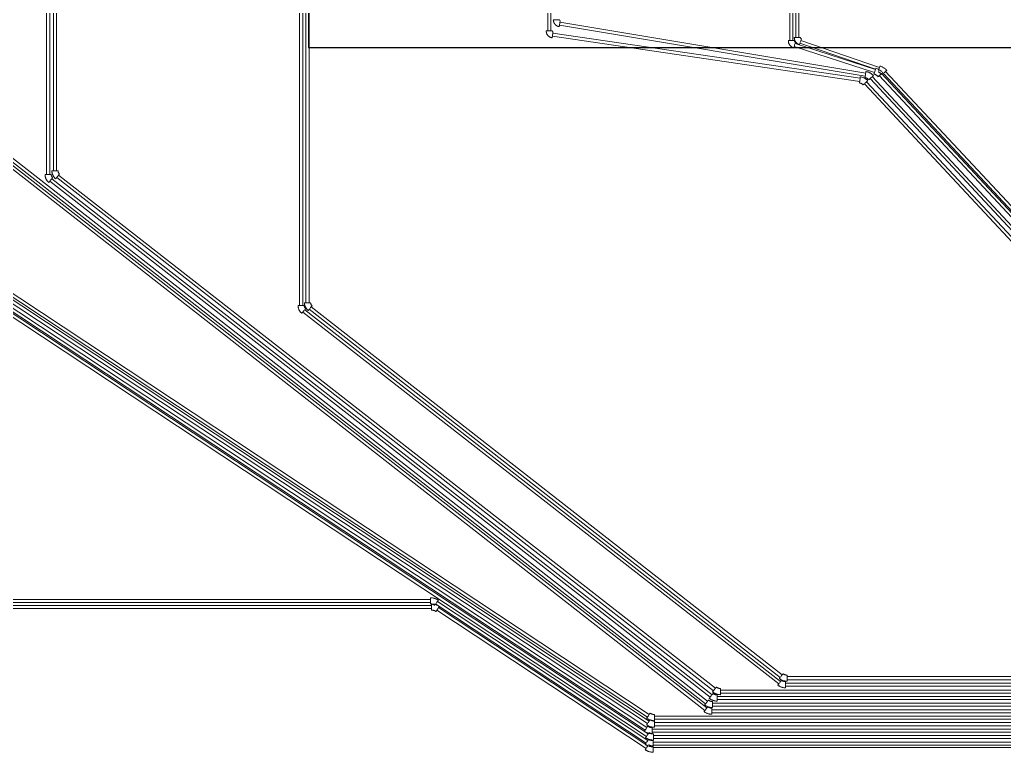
# Model space of a CAD drawing. Header units: millimetres. Extents: x 61345 to 69644, y 9491 to 29385.
# Drawn here: x 64851.9 to 65257.6, y 26762.3 to 27063 of the extents above; entities that cross this region are included whole.
import ezdxf

# ---------------------------------------------------------------- set-up
doc = ezdxf.new("R2010")
doc.units = ezdxf.units.MM
doc.layers.add('P-PIPE', color=30, linetype='Continuous', lineweight=18)

# ---------------------------------------------------------------- blocks, each defined once
blk = doc.blocks.new('Coude - Générique - Standard-2982904-CVC TERASSE')
at = {"layer": 'P-PIPE'}
blk.add_line((-23343.9, 13808.5), (-23344.2, 13808.1), dxfattribs=at)
for points in [[(-23344.2, 13808.1, 0), (-23343.9, 13808.5, 0), (-23343.2, 13809.5, 0), (-23342.1, 13811.2, 0), (-23340.7, 13813.4, 0), (-23339, 13816, 0), (-23337.2, 13818.7, 0), (-23335.3, 13821.5, 0), (-23333.7, 13824, 0), (-23332.2, 13826.2, 0)], [(-23344.2, 13808.1, 0), (-23342.2, 13806.9, 0), (-23340.2, 13805.7, 0), (-23338.1, 13804.6, 0), (-23336, 13803.6, 0), (-23333.8, 13802.7, 0), (-23331.6, 13801.8, 0), (-23329.4, 13801.1, 0), (-23327.1, 13800.4, 0), (-23324.9, 13799.9, 0), (-23322.6, 13799.4, 0), (-23320.3, 13799, 0), (-23317.9, 13798.7, 0), (-23315.6, 13798.5, 0), (-23313.3, 13798.4, 0), (-23311.8, 13798.4, 0)], [(-23311.8, 13823.8, 0), (-23313.2, 13823.8, 0), (-23314.5, 13823.9, 0), (-23315.8, 13824, 0), (-23317.1, 13824.2, 0), (-23318.4, 13824.5, 0), (-23319.7, 13824.8, 0), (-23321, 13825.1, 0), (-23322.3, 13825.5, 0), (-23323.5, 13825.9, 0), (-23324.8, 13826.4, 0), (-23326, 13827, 0), (-23327.2, 13827.6, 0), (-23328.3, 13828.2, 0), (-23329.5, 13828.9, 0), (-23330.2, 13829.3, 0)], [(-23311.8, 13822.1, 0), (-23311.8, 13820.1, 0), (-23311.8, 13817.5, 0), (-23311.8, 13814.4, 0), (-23311.8, 13811.1, 0), (-23311.8, 13807.8, 0), (-23311.8, 13804.7, 0), (-23311.8, 13802.1, 0), (-23311.8, 13800.1, 0), (-23311.8, 13798.8, 0), (-23311.8, 13798.4, 0)]]:
    blk.add_polyline3d(points, dxfattribs=at)
blk = doc.blocks.new('Coude - Générique - Standard-V25-CVC TERASSE')
at = {"layer": 'P-PIPE'}
for points in [[(-23343.9, 13830.6, 0), (-23343.2, 13831.7, 0), (-23342.1, 13833.3, 0), (-23340.7, 13835.5, 0), (-23339, 13838.1, 0), (-23337.2, 13840.8, 0), (-23335.3, 13843.6, 0), (-23333.7, 13846.1, 0), (-23332.2, 13848.3, 0), (-23331.1, 13850, 0), (-23330.4, 13851.1, 0), (-23330.2, 13851.4, 0)], [(-23311.8, 13845.9, 0), (-23313.2, 13845.9, 0), (-23314.5, 13846, 0), (-23315.8, 13846.2, 0), (-23317.1, 13846.3, 0), (-23318.4, 13846.6, 0), (-23319.7, 13846.9, 0), (-23321, 13847.2, 0), (-23322.3, 13847.6, 0), (-23323.5, 13848.1, 0), (-23324.8, 13848.5, 0), (-23326, 13849.1, 0), (-23327.2, 13849.7, 0), (-23328.3, 13850.3, 0), (-23329.5, 13851, 0), (-23330.2, 13851.4, 0)], [(-23311.8, 13845.9, 0), (-23311.8, 13845.5, 0), (-23311.8, 13844.2, 0), (-23311.8, 13842.2, 0), (-23311.8, 13839.6, 0), (-23311.8, 13836.5, 0), (-23311.8, 13833.2, 0), (-23311.8, 13829.9, 0), (-23311.8, 13826.9, 0), (-23311.8, 13824.2, 0), (-23311.8, 13822.2, 0)], [(-23344.2, 13830.2, 0), (-23342.2, 13829, 0), (-23340.2, 13827.8, 0), (-23338.1, 13826.7, 0), (-23336, 13825.7, 0), (-23333.8, 13824.8, 0), (-23331.6, 13823.9, 0), (-23329.4, 13823.2, 0), (-23327.1, 13822.5, 0), (-23324.9, 13822, 0), (-23322.6, 13821.5, 0), (-23320.3, 13821.1, 0), (-23317.9, 13820.8, 0), (-23315.6, 13820.6, 0), (-23313.3, 13820.5, 0), (-23311.8, 13820.5, 0)]]:
    blk.add_polyline3d(points, dxfattribs=at)
blk = doc.blocks.new('Coude - Générique - Standard-V26-CVC TERASSE')
at = {"layer": 'P-PIPE'}
blk.add_line((-23342.6, 13858.2), (-23342.8, 13857.8), dxfattribs=at)
for points in [[(-23342.8, 13857.8, 0), (-23342.6, 13858.2, 0), (-23341.9, 13859.3, 0), (-23340.8, 13861, 0), (-23339.3, 13863.2, 0), (-23337.7, 13865.7, 0), (-23335.8, 13868.5, 0), (-23334, 13871.2, 0), (-23332.3, 13873.8, 0), (-23330.9, 13875.9, 0), (-23329.8, 13877.6, 0)], [(-23310.5, 13873.5, 0), (-23311.8, 13873.6, 0), (-23313.2, 13873.6, 0), (-23314.5, 13873.8, 0), (-23315.8, 13874, 0), (-23317.1, 13874.2, 0), (-23318.4, 13874.5, 0), (-23319.7, 13874.8, 0), (-23321, 13875.2, 0), (-23322.2, 13875.7, 0), (-23323.4, 13876.2, 0), (-23324.7, 13876.7, 0), (-23325.8, 13877.3, 0), (-23327, 13877.9, 0), (-23328.1, 13878.6, 0), (-23328.8, 13879.1, 0)], [(-23342.8, 13857.8, 0), (-23340.9, 13856.6, 0), (-23338.8, 13855.4, 0), (-23336.8, 13854.3, 0), (-23334.6, 13853.3, 0), (-23332.5, 13852.4, 0), (-23330.3, 13851.6, 0), (-23328.1, 13850.8, 0), (-23325.8, 13850.2, 0), (-23323.5, 13849.6, 0), (-23321.2, 13849.1, 0), (-23318.9, 13848.7, 0), (-23316.6, 13848.4, 0), (-23314.3, 13848.2, 0), (-23311.9, 13848.1, 0), (-23310.5, 13848.1, 0)], [(-23310.5, 13873.5, 0), (-23310.5, 13873.1, 0), (-23310.5, 13871.8, 0), (-23310.5, 13869.8, 0), (-23310.5, 13867.2, 0), (-23310.5, 13864.1, 0), (-23310.5, 13860.8, 0), (-23310.5, 13857.5, 0), (-23310.5, 13854.5, 0), (-23310.5, 13851.8, 0), (-23310.5, 13849.8, 0), (-23310.5, 13848.6, 0), (-23310.5, 13848.1, 0)]]:
    blk.add_polyline3d(points, dxfattribs=at)
blk = doc.blocks.new('Coude - Générique - Standard-V27-CVC TERASSE')
at = {"layer": 'P-PIPE'}
blk.add_line((-23347.6, 13884.5), (-23347.8, 13884.1), dxfattribs=at)
for points in [[(-23347.8, 13884.1, 0), (-23347.6, 13884.5, 0), (-23346.9, 13885.5, 0), (-23345.8, 13887.2, 0), (-23344.3, 13889.4, 0), (-23342.7, 13892, 0), (-23340.8, 13894.7, 0), (-23339, 13897.4, 0), (-23337.3, 13900, 0), (-23335.9, 13902.2, 0), (-23334.8, 13903.9, 0), (-23334.1, 13904.9, 0), (-23333.8, 13905.3, 0)], [(-23347.8, 13884.1, 0), (-23345.9, 13882.8, 0), (-23343.8, 13881.7, 0), (-23341.8, 13880.6, 0), (-23339.6, 13879.6, 0), (-23337.5, 13878.6, 0), (-23335.3, 13877.8, 0), (-23333.1, 13877.1, 0), (-23330.8, 13876.4, 0), (-23328.5, 13875.8, 0), (-23326.2, 13875.4, 0), (-23323.9, 13875, 0), (-23321.6, 13874.7, 0), (-23319.3, 13874.5, 0), (-23316.9, 13874.4, 0), (-23315.5, 13874.4, 0)], [(-23315.5, 13899.8, 0), (-23316.8, 13899.8, 0), (-23318.2, 13899.9, 0), (-23319.5, 13900, 0), (-23320.8, 13900.2, 0), (-23322.1, 13900.5, 0), (-23323.4, 13900.7, 0), (-23324.7, 13901.1, 0), (-23326, 13901.5, 0), (-23327.2, 13901.9, 0), (-23328.4, 13902.4, 0), (-23329.7, 13903, 0), (-23330.8, 13903.5, 0), (-23332, 13904.2, 0), (-23333.1, 13904.9, 0), (-23333.8, 13905.3, 0)], [(-23315.5, 13899.8, 0), (-23315.5, 13899.4, 0), (-23315.5, 13898.1, 0), (-23315.5, 13896.1, 0), (-23315.5, 13893.4, 0), (-23315.5, 13890.4, 0), (-23315.5, 13887.1, 0), (-23315.5, 13883.8, 0), (-23315.5, 13880.7, 0), (-23315.5, 13878.1, 0), (-23315.5, 13876.1, 0), (-23315.5, 13874.8, 0), (-23315.5, 13874.4, 0)]]:
    blk.add_polyline3d(points, dxfattribs=at)
blk = doc.blocks.new('Coude - Générique - Standard-V28-CVC TERASSE')
at = {"layer": 'P-PIPE'}
blk.add_line((-23337.6, 13911.1), (-23337.8, 13910.7), dxfattribs=at)
for points in [[(-23337.8, 13910.7, 0), (-23337.6, 13911.1, 0), (-23336.9, 13912.2, 0), (-23335.8, 13913.9, 0), (-23334.3, 13916, 0), (-23332.7, 13918.6, 0), (-23330.8, 13921.3, 0), (-23329, 13924.1, 0), (-23327.3, 13926.6, 0), (-23325.9, 13928.8, 0), (-23324.8, 13930.5, 0), (-23324.1, 13931.6, 0)], [(-23305.5, 13926.4, 0), (-23306.8, 13926.5, 0), (-23308.2, 13926.5, 0), (-23309.5, 13926.7, 0), (-23310.8, 13926.9, 0), (-23312.1, 13927.1, 0), (-23313.4, 13927.4, 0), (-23314.7, 13927.7, 0), (-23316, 13928.1, 0), (-23317.2, 13928.6, 0), (-23318.4, 13929.1, 0), (-23319.7, 13929.6, 0), (-23320.8, 13930.2, 0), (-23322, 13930.8, 0), (-23323.1, 13931.5, 0), (-23323.8, 13931.9, 0)], [(-23305.5, 13926.4, 0), (-23305.5, 13926, 0), (-23305.5, 13924.7, 0), (-23305.5, 13922.7, 0), (-23305.5, 13920.1, 0), (-23305.5, 13917, 0), (-23305.5, 13913.7, 0), (-23305.5, 13910.4, 0), (-23305.5, 13907.4, 0), (-23305.5, 13904.7, 0), (-23305.5, 13902.7, 0), (-23305.5, 13901.5, 0), (-23305.5, 13901, 0)], [(-23337.8, 13910.7, 0), (-23335.9, 13909.5, 0), (-23333.8, 13908.3, 0), (-23331.8, 13907.2, 0), (-23329.6, 13906.2, 0), (-23327.5, 13905.3, 0), (-23325.3, 13904.5, 0), (-23323.1, 13903.7, 0), (-23320.8, 13903.1, 0), (-23318.5, 13902.5, 0), (-23316.2, 13902, 0), (-23313.9, 13901.6, 0), (-23311.6, 13901.3, 0), (-23309.3, 13901.1, 0), (-23306.9, 13901, 0), (-23305.5, 13901, 0)]]:
    blk.add_polyline3d(points, dxfattribs=at)
blk = doc.blocks.new('Coude - Générique - Standard-2983111-CVC TERASSE')
at = {"layer": 'P-PIPE'}
for p, q in [((-23101.5, 13966), (-23101.8, 13965.6)), ((-23069.3, 13954.4), (-23069.3, 13954.9))]:
    blk.add_line(p, q, dxfattribs=at)
for points in [[(-23101.8, 13965.6, 0), (-23101.5, 13966, 0), (-23100.7, 13967, 0), (-23099.5, 13968.6, 0), (-23097.9, 13970.7, 0), (-23096, 13973.1, 0), (-23093.9, 13975.7, 0), (-23091.9, 13978.3, 0), (-23090, 13980.7, 0), (-23088.4, 13982.7, 0), (-23087.2, 13984.3, 0), (-23086.4, 13985.3, 0), (-23086.1, 13985.7, 0)], [(-23101.8, 13965.6, 0), (-23100.1, 13964.4, 0), (-23098.3, 13963.2, 0), (-23096.6, 13962.1, 0), (-23094.7, 13961, 0), (-23092.9, 13960, 0), (-23090.9, 13959.1, 0), (-23089, 13958.3, 0), (-23087, 13957.5, 0), (-23085, 13956.9, 0), (-23083, 13956.3, 0), (-23080.9, 13955.8, 0), (-23078.9, 13955.3, 0), (-23076.8, 13955, 0), (-23074.7, 13954.7, 0), (-23072.6, 13954.6, 0), (-23070.5, 13954.5, 0), (-23069.3, 13954.4, 0)], [(-23069.3, 13979.9, 0), (-23070.4, 13979.9, 0), (-23071.4, 13980, 0), (-23072.5, 13980.1, 0), (-23073.6, 13980.2, 0), (-23074.7, 13980.4, 0), (-23075.8, 13980.7, 0), (-23076.8, 13980.9, 0), (-23077.9, 13981.3, 0), (-23078.9, 13981.6, 0), (-23079.9, 13982, 0), (-23080.9, 13982.5, 0), (-23081.9, 13983, 0), (-23082.9, 13983.5, 0), (-23083.8, 13984.1, 0), (-23084.7, 13984.7, 0), (-23085.6, 13985.3, 0), (-23086.1, 13985.7, 0)], [(-23069.3, 13979.9, 0), (-23069.3, 13979.4, 0), (-23069.3, 13978.2, 0), (-23069.3, 13976.1, 0), (-23069.3, 13973.5, 0), (-23069.3, 13970.4, 0), (-23069.3, 13967.2, 0), (-23069.3, 13963.9, 0), (-23069.3, 13960.8, 0), (-23069.3, 13958.2, 0), (-23069.3, 13956.2, 0), (-23069.3, 13954.9, 0), (-23069.3, 13954.4, 0)]]:
    blk.add_polyline3d(points, dxfattribs=at)
blk = doc.blocks.new('Coude - Générique - Standard-V29-CVC TERASSE')
at = {"layer": 'P-PIPE'}
for p, q in [((-23066.8, 14046.5), (-23066.5, 14046.8)), ((-23066.5, 14046.8), (-23066.8, 14046.5)), ((-23034.3, 14035.3), (-23034.3, 14035.7))]:
    blk.add_line(p, q, dxfattribs=at)
for points in [[(-23066.8, 14046.5, 0), (-23065.1, 14045.2, 0), (-23063.3, 14044, 0), (-23061.6, 14042.9, 0), (-23059.7, 14041.8, 0), (-23057.9, 14040.9, 0), (-23055.9, 14040, 0), (-23054, 14039.1, 0), (-23052, 14038.4, 0), (-23050, 14037.7, 0), (-23048, 14037.1, 0), (-23045.9, 14036.6, 0), (-23043.9, 14036.2, 0), (-23041.8, 14035.8, 0), (-23039.7, 14035.6, 0), (-23037.6, 14035.4, 0), (-23035.5, 14035.3, 0), (-23034.3, 14035.3, 0)], [(-23066.5, 14046.8, 0), (-23065.7, 14047.8, 0), (-23064.5, 14049.4, 0), (-23062.9, 14051.5, 0), (-23061, 14053.9, 0), (-23058.9, 14056.5, 0), (-23056.9, 14059.1, 0), (-23055, 14061.5, 0), (-23053.4, 14063.6, 0), (-23052.2, 14065.2, 0), (-23051.4, 14066.2, 0), (-23051.1, 14066.5, 0)], [(-23034.3, 14060.7, 0), (-23035.4, 14060.7, 0), (-23036.4, 14060.8, 0), (-23037.5, 14060.9, 0), (-23038.6, 14061.1, 0), (-23039.7, 14061.3, 0), (-23040.8, 14061.5, 0), (-23041.8, 14061.8, 0), (-23042.9, 14062.1, 0), (-23043.9, 14062.5, 0), (-23044.9, 14062.9, 0), (-23045.9, 14063.3, 0), (-23046.9, 14063.8, 0), (-23047.9, 14064.3, 0), (-23048.8, 14064.9, 0), (-23049.7, 14065.5, 0), (-23050.6, 14066.1, 0), (-23051.1, 14066.5, 0)], [(-23034.3, 14060.7, 0), (-23034.3, 14060.3, 0), (-23034.3, 14059, 0), (-23034.3, 14057, 0), (-23034.3, 14054.4, 0), (-23034.3, 14051.3, 0), (-23034.3, 14048, 0), (-23034.3, 14044.7, 0), (-23034.3, 14041.6, 0), (-23034.3, 14039, 0), (-23034.3, 14037, 0), (-23034.3, 14035.7, 0), (-23034.3, 14035.3, 0)]]:
    blk.add_polyline3d(points, dxfattribs=at)
blk = doc.blocks.new('Coude - Générique - Standard-3195552-CVC TERASSE')
at = {"layer": 'P-PIPE'}
for points in [[(-22384.7, 16601.8, 0), (-22383.1, 16601.2, 0), (-22381.5, 16600.6, 0), (-22380, 16599.9, 0), (-22378.5, 16599.1, 0), (-22377, 16598.2, 0), (-22375.5, 16597.3, 0), (-22374.1, 16596.4, 0), (-22372.7, 16595.4, 0), (-22371.4, 16594.3, 0), (-22370.1, 16593.2, 0), (-22368.9, 16592, 0), (-22367.7, 16590.8, 0), (-22367.4, 16590.6, 0)], [(-22383, 16606.8, 0), (-22382.7, 16607.8, 0), (-22381.7, 16610.7, 0), (-22380.6, 16613.8, 0), (-22379.5, 16616.9, 0), (-22378.5, 16619.8, 0), (-22377.7, 16622.3, 0), (-22377, 16624.2, 0), (-22376.6, 16625.4, 0), (-22376.4, 16625.8, 0)], [(-22348.8, 16607.9, 0), (-22350.7, 16609.8, 0), (-22352.7, 16611.7, 0), (-22354.7, 16613.5, 0), (-22356.8, 16615.2, 0), (-22359, 16616.9, 0), (-22361.3, 16618.4, 0), (-22363.6, 16619.8, 0), (-22366, 16621.2, 0), (-22368.4, 16622.5, 0), (-22370.8, 16623.6, 0), (-22373.3, 16624.7, 0), (-22375.9, 16625.6, 0), (-22376.4, 16625.8, 0)], [(-22348.8, 16607.9, 0), (-22349.1, 16607.6, 0), (-22350.1, 16606.7, 0), (-22351.5, 16605.4, 0), (-22353.5, 16603.6, 0), (-22355.7, 16601.5, 0), (-22358.1, 16599.2, 0), (-22360.5, 16597, 0), (-22362.8, 16594.9, 0), (-22364.7, 16593.1, 0), (-22366.2, 16591.7, 0), (-22367.1, 16590.9, 0)]]:
    blk.add_polyline3d(points, dxfattribs=at)
blk = doc.blocks.new('Coude - Générique - Standard-3195563-CVC TERASSE')
at = {"layer": 'P-PIPE'}
for p, q in [((-22729.7, 16743.6), (-22730.1, 16743.6)), ((-22704.7, 16743.6), (-22705.1, 16743.6)), ((-22700.4, 16736.9), (-22700.2, 16737.3)), ((-22708.5, 16713.3), (-22708.3, 16713.7))]:
    blk.add_line(p, q, dxfattribs=at)
for points in [[(-22730.1, 16743.6, 0), (-22730.1, 16742.3, 0), (-22730, 16741, 0), (-22729.9, 16739.8, 0), (-22729.7, 16738.5, 0), (-22729.5, 16737.2, 0), (-22729.2, 16736, 0), (-22728.9, 16734.7, 0), (-22728.5, 16733.5, 0), (-22728.1, 16732.3, 0), (-22727.6, 16731.1, 0), (-22727.1, 16730, 0), (-22726.5, 16728.8, 0), (-22725.9, 16727.7, 0), (-22725.2, 16726.6, 0), (-22724.5, 16725.5, 0), (-22723.8, 16724.5, 0), (-22723, 16723.4, 0), (-22722.2, 16722.5, 0), (-22721.3, 16721.5, 0), (-22720.4, 16720.6, 0), (-22719.5, 16719.7, 0), (-22718.5, 16718.9, 0), (-22717.5, 16718.1, 0), (-22716.4, 16717.3, 0), (-22715.4, 16716.6, 0), (-22714.3, 16716, 0), (-22713.2, 16715.3, 0), (-22712, 16714.7, 0), (-22710.9, 16714.2, 0), (-22709.7, 16713.7, 0), (-22708.5, 16713.3, 0)], [(-22730.1, 16743.6, 0), (-22729.7, 16743.6, 0), (-22728.4, 16743.6, 0), (-22726.4, 16743.6, 0), (-22723.8, 16743.6, 0), (-22720.7, 16743.6, 0), (-22717.4, 16743.6, 0), (-22714.1, 16743.6, 0), (-22711.1, 16743.6, 0), (-22708.4, 16743.6, 0), (-22706.4, 16743.6, 0), (-22705.1, 16743.6, 0), (-22704.7, 16743.6, 0)], [(-22700.2, 16737.3, 0), (-22700.4, 16736.9, 0), (-22700.8, 16735.7, 0), (-22701.4, 16733.8, 0), (-22702.3, 16731.3, 0), (-22703.3, 16728.4, 0), (-22704.4, 16725.3, 0), (-22705.4, 16722.2, 0), (-22706.4, 16719.3, 0), (-22707.3, 16716.8, 0), (-22707.9, 16714.9, 0), (-22708.3, 16713.7, 0), (-22708.5, 16713.3, 0)], [(-22700.2, 16737.3, 0), (-22700.5, 16737.4, 0), (-22700.7, 16737.5, 0), (-22701, 16737.6, 0), (-22701.2, 16737.7, 0), (-22701.4, 16737.9, 0), (-22701.6, 16738, 0), (-22701.9, 16738.2, 0), (-22702.1, 16738.3, 0), (-22702.3, 16738.5, 0), (-22702.5, 16738.7, 0), (-22702.7, 16738.8, 0), (-22702.9, 16739, 0), (-22703.1, 16739.2, 0), (-22703.2, 16739.4, 0), (-22703.4, 16739.6, 0), (-22703.5, 16739.9, 0), (-22703.7, 16740.1, 0), (-22703.8, 16740.3, 0), (-22704, 16740.5, 0), (-22704.1, 16740.8, 0), (-22704.2, 16741, 0), (-22704.3, 16741.3, 0), (-22704.4, 16741.5, 0), (-22704.4, 16741.8, 0), (-22704.5, 16742, 0), (-22704.6, 16742.3, 0), (-22704.6, 16742.6, 0), (-22704.7, 16742.8, 0), (-22704.7, 16743.1, 0), (-22704.7, 16743.4, 0), (-22704.7, 16743.6, 0)]]:
    blk.add_polyline3d(points, dxfattribs=at)
blk = doc.blocks.new('Coude - Générique - Standard-3195598-CVC TERASSE')
at = {"layer": 'P-PIPE'}
for points in [[(-22401.5, 16592.6, 0), (-22401.3, 16593, 0), (-22400.9, 16594.2, 0), (-22400.3, 16596.1, 0), (-22399.5, 16598.6, 0), (-22398.6, 16601.6, 0), (-22397.5, 16604.7, 0), (-22396.5, 16607.8, 0), (-22395.6, 16610.7, 0), (-22394.8, 16613.2, 0), (-22394.1, 16615.2, 0)], [(-22365.7, 16599, 0), (-22367.5, 16600.9, 0), (-22369.4, 16602.7, 0), (-22371.4, 16604.5, 0), (-22373.5, 16606.1, 0), (-22375.6, 16607.7, 0), (-22377.8, 16609.2, 0), (-22380, 16610.6, 0), (-22382.3, 16611.9, 0), (-22384.7, 16613.1, 0), (-22387.1, 16614.3, 0), (-22389.5, 16615.3, 0), (-22392, 16616.2, 0), (-22393.6, 16616.8, 0)], [(-22368.4, 16596.5, 0), (-22370.3, 16594.7, 0), (-22372.6, 16592.6, 0), (-22375, 16590.3, 0), (-22377.4, 16588.1, 0), (-22379.6, 16586, 0), (-22381.6, 16584.2, 0), (-22383, 16582.8, 0), (-22384, 16582, 0), (-22384.3, 16581.7, 0)], [(-22401.5, 16592.6, 0), (-22399.9, 16592.1, 0), (-22398.4, 16591.5, 0), (-22396.9, 16590.8, 0), (-22395.5, 16590.1, 0), (-22394, 16589.3, 0), (-22392.6, 16588.5, 0), (-22391.3, 16587.6, 0), (-22389.9, 16586.7, 0), (-22388.6, 16585.7, 0), (-22387.4, 16584.7, 0), (-22386.2, 16583.6, 0), (-22385, 16582.4, 0), (-22384.3, 16581.7, 0)]]:
    blk.add_polyline3d(points, dxfattribs=at)
blk = doc.blocks.new('Coude - Générique - Standard-3195624-CVC TERASSE')
at = {"layer": 'P-PIPE'}
for p, q in [((-22754, 16730.3), (-22754.4, 16730.3)), ((-22729, 16730.3), (-22729.5, 16730.3)), ((-22724.8, 16723.9), (-22724.7, 16724.3)), ((-22732.5, 16700.2), (-22732.4, 16700.6))]:
    blk.add_line(p, q, dxfattribs=at)
for points in [[(-22754.4, 16730.3, 0), (-22754.4, 16729.1, 0), (-22754.3, 16727.8, 0), (-22754.2, 16726.5, 0), (-22754, 16725.3, 0), (-22753.8, 16724, 0), (-22753.5, 16722.8, 0), (-22753.2, 16721.6, 0), (-22752.8, 16720.4, 0), (-22752.4, 16719.2, 0), (-22751.9, 16718, 0), (-22751.4, 16716.8, 0), (-22750.9, 16715.7, 0), (-22750.2, 16714.6, 0), (-22749.6, 16713.5, 0), (-22748.9, 16712.4, 0), (-22748.2, 16711.4, 0), (-22747.4, 16710.4, 0), (-22746.6, 16709.4, 0), (-22745.7, 16708.5, 0), (-22744.8, 16707.6, 0), (-22743.9, 16706.7, 0), (-22742.9, 16705.9, 0), (-22741.9, 16705.1, 0), (-22740.9, 16704.4, 0), (-22739.9, 16703.6, 0), (-22738.8, 16703, 0), (-22737.7, 16702.4, 0), (-22736.5, 16701.8, 0), (-22735.4, 16701.3, 0), (-22734.2, 16700.8, 0), (-22733, 16700.3, 0), (-22732.5, 16700.2, 0)], [(-22754.4, 16730.3, 0), (-22754, 16730.3, 0), (-22752.7, 16730.3, 0), (-22750.7, 16730.3, 0), (-22748.1, 16730.3, 0), (-22745, 16730.3, 0), (-22741.7, 16730.3, 0), (-22738.4, 16730.3, 0), (-22735.4, 16730.3, 0), (-22732.7, 16730.3, 0), (-22730.7, 16730.3, 0), (-22729.5, 16730.3, 0), (-22729, 16730.3, 0)], [(-22724.7, 16724.3, 0), (-22724.8, 16723.9, 0), (-22725.2, 16722.7, 0), (-22725.8, 16720.8, 0), (-22726.6, 16718.3, 0), (-22727.6, 16715.4, 0), (-22728.6, 16712.3, 0), (-22729.6, 16709.1, 0), (-22730.6, 16706.2, 0), (-22731.4, 16703.7, 0), (-22732, 16701.8, 0), (-22732.4, 16700.6, 0), (-22732.5, 16700.2, 0)], [(-22724.7, 16724.3, 0), (-22724.9, 16724.4, 0), (-22725.1, 16724.5, 0), (-22725.4, 16724.6, 0), (-22725.6, 16724.7, 0), (-22725.8, 16724.9, 0), (-22726, 16725, 0), (-22726.2, 16725.1, 0), (-22726.5, 16725.3, 0), (-22726.7, 16725.4, 0), (-22726.8, 16725.6, 0), (-22727, 16725.7, 0), (-22727.2, 16725.9, 0), (-22727.4, 16726.1, 0), (-22727.6, 16726.3, 0), (-22727.7, 16726.5, 0), (-22727.9, 16726.7, 0), (-22728, 16726.9, 0), (-22728.1, 16727.1, 0), (-22728.3, 16727.3, 0), (-22728.4, 16727.6, 0), (-22728.5, 16727.8, 0), (-22728.6, 16728, 0), (-22728.7, 16728.3, 0), (-22728.7, 16728.5, 0), (-22728.8, 16728.7, 0), (-22728.9, 16729, 0), (-22728.9, 16729.2, 0), (-22729, 16729.5, 0), (-22729, 16729.7, 0), (-22729, 16730, 0), (-22729, 16730.2, 0), (-22729, 16730.3, 0)]]:
    blk.add_polyline3d(points, dxfattribs=at)
blk = doc.blocks.new('Coude - Générique - Standard-3195817-CVC TERASSE')
at = {"layer": 'P-PIPE'}
for p, q in [((-22434.2, 16602.8), (-22434.3, 16602.4)), ((-22404.3, 16586.3), (-22404, 16586.6))]:
    blk.add_line(p, q, dxfattribs=at)
for points in [[(-22438.4, 16577.8, 0), (-22438.3, 16578.2, 0), (-22438.1, 16579.4, 0), (-22437.8, 16581.4, 0), (-22437.4, 16584, 0), (-22436.9, 16587.1, 0), (-22436.3, 16590.3, 0), (-22435.8, 16593.5, 0), (-22435.3, 16596.6, 0), (-22434.8, 16599.2, 0), (-22434.5, 16601.2, 0), (-22434.3, 16602.4, 0), (-22434.2, 16602.8, 0)], [(-22404, 16586.6, 0), (-22405.5, 16588.1, 0), (-22407, 16589.6, 0), (-22408.6, 16591, 0), (-22410.3, 16592.4, 0), (-22412, 16593.6, 0), (-22413.7, 16594.8, 0), (-22415.6, 16596, 0), (-22417.4, 16597, 0), (-22419.3, 16598, 0), (-22421.2, 16598.9, 0), (-22423.2, 16599.8, 0), (-22425.2, 16600.5, 0), (-22427.2, 16601.2, 0), (-22429.3, 16601.8, 0), (-22431.3, 16602.3, 0), (-22433.4, 16602.7, 0), (-22434.2, 16602.8, 0)], [(-22438.4, 16577.8, 0), (-22437.3, 16577.6, 0), (-22436.2, 16577.3, 0), (-22435.1, 16577, 0), (-22434.1, 16576.7, 0), (-22433, 16576.3, 0), (-22432, 16575.9, 0), (-22431, 16575.4, 0), (-22430, 16574.9, 0), (-22429, 16574.4, 0), (-22428, 16573.8, 0), (-22427.1, 16573.2, 0), (-22426.2, 16572.5, 0), (-22425.3, 16571.8, 0), (-22424.5, 16571.1, 0), (-22423.6, 16570.4, 0), (-22422.9, 16569.6, 0), (-22422.6, 16569.3, 0)], [(-22404, 16586.6, 0), (-22404.3, 16586.3, 0), (-22405.2, 16585.4, 0), (-22406.7, 16584.1, 0), (-22408.6, 16582.3, 0), (-22410.9, 16580.2, 0), (-22413.3, 16577.9, 0), (-22415.7, 16575.7, 0), (-22417.9, 16573.6, 0), (-22419.8, 16571.8, 0), (-22421.3, 16570.4, 0), (-22422.3, 16569.6, 0), (-22422.6, 16569.3, 0)]]:
    blk.add_polyline3d(points, dxfattribs=at)
blk = doc.blocks.new('Coude - Générique - Standard-3195828-CVC TERASSE')
at = {"layer": 'P-PIPE'}
for p, q in [((-23722.4, 16816.5), (-23722.8, 16816.5)), ((-23697.4, 16816.5), (-23697.8, 16816.5)), ((-23698.6, 16787.9), (-23698.5, 16788.3))]:
    blk.add_line(p, q, dxfattribs=at)
for points in [[(-23722.8, 16816.5, 0), (-23722.8, 16815.3, 0), (-23722.7, 16814.2, 0), (-23722.6, 16813, 0), (-23722.5, 16811.9, 0), (-23722.3, 16810.7, 0), (-23722, 16809.6, 0), (-23721.7, 16808.5, 0), (-23721.4, 16807.4, 0), (-23721, 16806.3, 0), (-23720.5, 16805.2, 0), (-23720.1, 16804.1, 0), (-23719.6, 16803.1, 0), (-23719, 16802.1, 0), (-23718.4, 16801.1, 0), (-23717.8, 16800.1, 0), (-23717.1, 16799.2, 0), (-23716.4, 16798.3, 0), (-23715.6, 16797.4, 0), (-23714.8, 16796.5, 0), (-23714, 16795.7, 0), (-23713.2, 16794.9, 0), (-23712.3, 16794.1, 0), (-23711.4, 16793.4, 0), (-23710.5, 16792.7, 0), (-23709.5, 16792.1, 0), (-23708.5, 16791.5, 0), (-23707.5, 16790.9, 0), (-23706.5, 16790.4, 0), (-23705.4, 16789.9, 0), (-23704.3, 16789.5, 0), (-23703.2, 16789.1, 0), (-23702.1, 16788.7, 0), (-23701, 16788.4, 0), (-23699.9, 16788.1, 0), (-23698.7, 16787.9, 0), (-23698.6, 16787.9, 0)], [(-23722.8, 16816.5, 0), (-23722.4, 16816.5, 0), (-23721.1, 16816.5, 0), (-23719.1, 16816.5, 0), (-23716.5, 16816.5, 0), (-23713.4, 16816.5, 0), (-23710.1, 16816.5, 0), (-23706.8, 16816.5, 0), (-23703.8, 16816.5, 0), (-23701.1, 16816.5, 0), (-23699.1, 16816.5, 0), (-23697.8, 16816.5, 0), (-23697.4, 16816.5, 0)], [(-23694.5, 16812.5, 0), (-23694.7, 16811.3, 0), (-23695, 16809.3, 0), (-23695.5, 16806.7, 0), (-23696, 16803.7, 0), (-23696.5, 16800.4, 0), (-23697, 16797.2, 0), (-23697.5, 16794.2, 0), (-23698, 16791.6, 0), (-23698.3, 16789.6, 0), (-23698.5, 16788.3, 0), (-23698.6, 16787.9, 0)], [(-23694.4, 16813, 0), (-23694.5, 16813, 0), (-23694.7, 16813, 0), (-23694.8, 16813.1, 0), (-23695, 16813.1, 0), (-23695.1, 16813.1, 0), (-23695.2, 16813.2, 0), (-23695.4, 16813.3, 0), (-23695.5, 16813.3, 0), (-23695.6, 16813.4, 0), (-23695.7, 16813.5, 0), (-23695.9, 16813.5, 0), (-23696, 16813.6, 0), (-23696.1, 16813.7, 0), (-23696.2, 16813.8, 0), (-23696.3, 16813.9, 0), (-23696.4, 16814, 0), (-23696.5, 16814.1, 0), (-23696.6, 16814.2, 0), (-23696.7, 16814.3, 0), (-23696.8, 16814.5, 0), (-23696.9, 16814.6, 0), (-23696.9, 16814.7, 0), (-23697, 16814.8, 0), (-23697.1, 16815, 0), (-23697.1, 16815.1, 0), (-23697.2, 16815.2, 0), (-23697.2, 16815.4, 0), (-23697.3, 16815.5, 0), (-23697.3, 16815.6, 0), (-23697.3, 16815.8, 0), (-23697.4, 16815.9, 0), (-23697.4, 16816.1, 0), (-23697.4, 16816.2, 0), (-23697.4, 16816.3, 0), (-23697.4, 16816.5, 0), (-23697.4, 16816.5, 0)]]:
    blk.add_polyline3d(points, dxfattribs=at)
blk = doc.blocks.new('Coude - Générique - Standard-3195855-CVC TERASSE')
at = {"layer": 'P-PIPE'}
for p, q in [((-22457.7, 16581.2), (-22457.7, 16580.8)), ((-22427.4, 16564.9), (-22427.1, 16565.2))]:
    blk.add_line(p, q, dxfattribs=at)
for points in [[(-22461.4, 16556, 0), (-22461.3, 16556.5, 0), (-22461.1, 16557.7, 0), (-22460.8, 16559.7, 0), (-22460.4, 16562.3, 0), (-22460, 16565.4, 0), (-22459.5, 16568.6, 0), (-22459, 16571.9, 0), (-22458.6, 16574.9, 0), (-22458.2, 16577.5, 0), (-22457.9, 16579.5, 0), (-22457.7, 16580.8, 0), (-22457.7, 16581.2, 0)], [(-22461.4, 16556, 0), (-22460.3, 16555.9, 0), (-22459.3, 16555.6, 0), (-22458.2, 16555.4, 0), (-22457.2, 16555.1, 0), (-22456.2, 16554.7, 0), (-22455.2, 16554.4, 0), (-22454.2, 16553.9, 0), (-22453.3, 16553.5, 0), (-22452.3, 16553, 0), (-22451.4, 16552.4, 0), (-22450.5, 16551.9, 0), (-22449.6, 16551.3, 0), (-22448.8, 16550.6, 0), (-22447.9, 16550, 0), (-22447.1, 16549.2, 0), (-22446.4, 16548.5, 0), (-22445.7, 16547.8, 0)], [(-22427.1, 16565.2, 0), (-22428.6, 16566.7, 0), (-22430.1, 16568.1, 0), (-22431.7, 16569.5, 0), (-22433.3, 16570.8, 0), (-22434.9, 16572, 0), (-22436.7, 16573.2, 0), (-22438.4, 16574.3, 0), (-22440.2, 16575.4, 0), (-22442.1, 16576.3, 0), (-22444, 16577.2, 0), (-22445.9, 16578, 0), (-22447.8, 16578.8, 0), (-22449.8, 16579.4, 0), (-22451.8, 16580, 0), (-22453.8, 16580.5, 0), (-22455.9, 16580.9, 0), (-22457.7, 16581.2, 0)], [(-22427.1, 16565.2, 0), (-22427.4, 16564.9, 0), (-22428.4, 16564, 0), (-22429.9, 16562.6, 0), (-22431.8, 16560.8, 0), (-22434, 16558.8, 0), (-22436.4, 16556.5, 0), (-22438.8, 16554.3, 0), (-22441.1, 16552.2, 0), (-22443, 16550.4, 0), (-22444.5, 16549, 0), (-22445.4, 16548.1, 0), (-22445.7, 16547.8, 0)]]:
    blk.add_polyline3d(points, dxfattribs=at)
blk = doc.blocks.new('Coude - Générique - Standard-3195866-CVC TERASSE')
at = {"layer": 'P-PIPE'}
for p, q in [((-23751.7, 16770.3), (-23752.2, 16770.3)), ((-23727.2, 16770.3), (-23728.4, 16770.3)), ((-23727.6, 16741.9), (-23727.6, 16742.3))]:
    blk.add_line(p, q, dxfattribs=at)
for points in [[(-23752.2, 16770.3, 0), (-23752.1, 16769.2, 0), (-23752.1, 16768, 0), (-23751.9, 16766.9, 0), (-23751.8, 16765.7, 0), (-23751.6, 16764.6, 0), (-23751.3, 16763.5, 0), (-23751, 16762.4, 0), (-23750.7, 16761.3, 0), (-23750.3, 16760.2, 0), (-23749.9, 16759.1, 0), (-23749.4, 16758.1, 0), (-23748.9, 16757.1, 0), (-23748.4, 16756, 0), (-23747.8, 16755.1, 0), (-23747.1, 16754.1, 0), (-23746.5, 16753.2, 0), (-23745.8, 16752.3, 0), (-23745, 16751.4, 0), (-23744.3, 16750.5, 0), (-23743.5, 16749.7, 0), (-23742.6, 16748.9, 0), (-23741.7, 16748.2, 0), (-23740.8, 16747.5, 0), (-23739.9, 16746.8, 0), (-23739, 16746.2, 0), (-23738, 16745.6, 0), (-23737, 16745, 0), (-23736, 16744.5, 0), (-23734.9, 16744, 0), (-23733.9, 16743.6, 0), (-23732.8, 16743.2, 0), (-23731.7, 16742.8, 0), (-23730.6, 16742.5, 0), (-23729.5, 16742.2, 0), (-23728.3, 16742, 0), (-23727.6, 16741.9, 0)], [(-23752.2, 16770.3, 0), (-23751.7, 16770.3, 0), (-23750.5, 16770.3, 0), (-23748.4, 16770.3, 0), (-23745.8, 16770.3, 0), (-23742.7, 16770.3, 0), (-23739.4, 16770.3, 0), (-23736.2, 16770.3, 0), (-23733.1, 16770.3, 0), (-23730.5, 16770.3, 0), (-23728.4, 16770.3, 0), (-23727.2, 16770.3, 0)], [(-23724, 16766.6, 0), (-23724.2, 16765.4, 0), (-23724.5, 16763.4, 0), (-23724.9, 16760.8, 0), (-23725.3, 16757.7, 0), (-23725.8, 16754.5, 0), (-23726.3, 16751.2, 0), (-23726.7, 16748.2, 0), (-23727.1, 16745.6, 0), (-23727.4, 16743.6, 0), (-23727.6, 16742.3, 0), (-23727.6, 16741.9, 0)], [(-23723.9, 16767.1, 0), (-23724.1, 16767.1, 0), (-23724.2, 16767.1, 0), (-23724.3, 16767.1, 0), (-23724.4, 16767.2, 0), (-23724.6, 16767.2, 0), (-23724.7, 16767.3, 0), (-23724.8, 16767.3, 0), (-23724.9, 16767.4, 0), (-23725, 16767.4, 0), (-23725.2, 16767.5, 0), (-23725.3, 16767.6, 0), (-23725.4, 16767.6, 0), (-23725.5, 16767.7, 0), (-23725.6, 16767.8, 0), (-23725.7, 16767.9, 0), (-23725.8, 16768, 0), (-23725.9, 16768.1, 0), (-23726, 16768.2, 0), (-23726, 16768.3, 0), (-23726.1, 16768.4, 0), (-23726.2, 16768.5, 0), (-23726.3, 16768.6, 0), (-23726.3, 16768.7, 0), (-23726.4, 16768.8, 0), (-23726.4, 16769, 0), (-23726.5, 16769.1, 0), (-23726.5, 16769.2, 0), (-23726.6, 16769.3, 0), (-23726.6, 16769.4, 0), (-23726.7, 16769.6, 0), (-23726.7, 16769.7, 0), (-23726.7, 16769.8, 0), (-23726.7, 16770, 0), (-23726.7, 16770.1, 0), (-23726.7, 16770.2, 0), (-23726.7, 16770.3, 0)]]:
    blk.add_polyline3d(points, dxfattribs=at)
blk = doc.blocks.new('Coude - Générique - Standard-V91-CVC TERASSE')
at = {"layer": 'P-PIPE'}
for p, q in [((-24748, 15650.4), (-24748.4, 15650.4)), ((-24723, 15650.4), (-24723.4, 15650.4)), ((-24717.2, 15637.7), (-24717, 15638.1)), ((-24732.6, 15618.1), (-24732.3, 15618.4))]:
    blk.add_line(p, q, dxfattribs=at)
for points in [[(-24748.4, 15650.4, 0), (-24748.4, 15648.7, 0), (-24748.3, 15647.1, 0), (-24748.1, 15645.5, 0), (-24747.9, 15643.8, 0), (-24747.6, 15642.2, 0), (-24747.2, 15640.6, 0), (-24746.8, 15639, 0), (-24746.3, 15637.5, 0), (-24745.8, 15635.9, 0), (-24745.1, 15634.4, 0), (-24744.5, 15632.9, 0), (-24743.7, 15631.4, 0), (-24743, 15630, 0), (-24742.1, 15628.6, 0), (-24741.2, 15627.2, 0), (-24740.3, 15625.9, 0), (-24739.3, 15624.6, 0), (-24738.2, 15623.3, 0), (-24737.1, 15622.1, 0), (-24735.9, 15621, 0), (-24734.7, 15619.8, 0), (-24733.5, 15618.8, 0), (-24732.6, 15618.1, 0)], [(-24748.4, 15650.4, 0), (-24748, 15650.4, 0), (-24746.7, 15650.4, 0), (-24744.7, 15650.4, 0), (-24742, 15650.4, 0), (-24739, 15650.4, 0), (-24735.7, 15650.4, 0), (-24732.4, 15650.4, 0), (-24729.3, 15650.4, 0), (-24726.7, 15650.4, 0), (-24724.7, 15650.4, 0), (-24723.4, 15650.4, 0), (-24723, 15650.4, 0)], [(-24717, 15638.1, 0), (-24717.2, 15637.7, 0), (-24718, 15636.7, 0), (-24719.3, 15635.1, 0), (-24720.9, 15633.1, 0), (-24722.8, 15630.7, 0), (-24724.8, 15628.1, 0), (-24726.8, 15625.5, 0), (-24728.7, 15623.1, 0), (-24730.3, 15621, 0), (-24731.6, 15619.4, 0), (-24732.3, 15618.4, 0), (-24732.6, 15618.1, 0)], [(-24717, 15638.1, 0), (-24717.5, 15638.5, 0), (-24717.9, 15638.9, 0), (-24718.4, 15639.3, 0), (-24718.8, 15639.8, 0), (-24719.2, 15640.2, 0), (-24719.6, 15640.7, 0), (-24720, 15641.2, 0), (-24720.3, 15641.7, 0), (-24720.7, 15642.3, 0), (-24721, 15642.8, 0), (-24721.3, 15643.3, 0), (-24721.6, 15643.9, 0), (-24721.8, 15644.5, 0), (-24722, 15645.1, 0), (-24722.2, 15645.7, 0), (-24722.4, 15646.3, 0), (-24722.6, 15646.9, 0), (-24722.7, 15647.5, 0), (-24722.8, 15648.1, 0), (-24722.9, 15648.7, 0), (-24722.9, 15649.3, 0), (-24723, 15650, 0), (-24723, 15650.4, 0)]]:
    blk.add_polyline3d(points, dxfattribs=at)
blk = doc.blocks.new('Coude - Générique - Standard-V92-CVC TERASSE')
at = {"layer": 'P-PIPE'}
for p, q in [((-25816.8, 16178.4), (-25817.3, 16178.4)), ((-25791.9, 16178.4), (-25792.3, 16178.4)), ((-25786.1, 16165.7), (-25785.9, 16166.1)), ((-25801.5, 16146), (-25801.2, 16146.4))]:
    blk.add_line(p, q, dxfattribs=at)
for points in [[(-25817.3, 16178.4, 0), (-25817.2, 16176.7, 0), (-25817.1, 16175.1, 0), (-25817, 16173.5, 0), (-25816.8, 16171.8, 0), (-25816.5, 16170.2, 0), (-25816.1, 16168.6, 0), (-25815.7, 16167, 0), (-25815.2, 16165.5, 0), (-25814.6, 16163.9, 0), (-25814, 16162.4, 0), (-25813.4, 16160.9, 0), (-25812.6, 16159.4, 0), (-25811.9, 16158, 0), (-25811, 16156.6, 0), (-25810.1, 16155.2, 0), (-25809.2, 16153.9, 0), (-25808.2, 16152.6, 0), (-25807.1, 16151.3, 0), (-25806, 16150.1, 0), (-25804.8, 16148.9, 0), (-25803.6, 16147.8, 0), (-25802.4, 16146.7, 0), (-25801.5, 16146, 0)], [(-25817.3, 16178.4, 0), (-25816.8, 16178.4, 0), (-25815.6, 16178.4, 0), (-25813.6, 16178.4, 0), (-25810.9, 16178.4, 0), (-25807.9, 16178.4, 0), (-25804.6, 16178.4, 0), (-25801.3, 16178.4, 0), (-25798.2, 16178.4, 0), (-25795.6, 16178.4, 0), (-25793.6, 16178.4, 0), (-25792.3, 16178.4, 0), (-25791.9, 16178.4, 0)], [(-25785.9, 16166.1, 0), (-25786.1, 16165.7, 0), (-25786.9, 16164.7, 0), (-25788.2, 16163.1, 0), (-25789.8, 16161.1, 0), (-25791.7, 16158.6, 0), (-25793.7, 16156.1, 0), (-25795.7, 16153.5, 0), (-25797.6, 16151, 0), (-25799.2, 16149, 0), (-25800.5, 16147.4, 0), (-25801.2, 16146.4, 0), (-25801.5, 16146, 0)], [(-25785.9, 16166.1, 0), (-25786.3, 16166.5, 0), (-25786.8, 16166.9, 0), (-25787.3, 16167.3, 0), (-25787.7, 16167.8, 0), (-25788.1, 16168.2, 0), (-25788.5, 16168.7, 0), (-25788.9, 16169.2, 0), (-25789.2, 16169.7, 0), (-25789.6, 16170.2, 0), (-25789.9, 16170.8, 0), (-25790.2, 16171.3, 0), (-25790.5, 16171.9, 0), (-25790.7, 16172.5, 0), (-25790.9, 16173.1, 0), (-25791.1, 16173.6, 0), (-25791.3, 16174.2, 0), (-25791.5, 16174.8, 0), (-25791.6, 16175.5, 0), (-25791.7, 16176.1, 0), (-25791.8, 16176.7, 0), (-25791.8, 16177.3, 0), (-25791.9, 16177.9, 0), (-25791.9, 16178.4, 0)]]:
    blk.add_polyline3d(points, dxfattribs=at)
blk = doc.blocks.new('Coude - Générique - Standard-V96-CVC TERASSE')
at = {"layer": 'P-PIPE'}
for points in [[(-24192, 14399.3, 0), (-24194, 14400.6, 0), (-24196.1, 14401.7, 0), (-24198.1, 14402.8, 0), (-24200.3, 14403.8, 0), (-24202.4, 14404.7, 0), (-24204.6, 14405.6, 0), (-24206.8, 14406.3, 0), (-24209.1, 14407, 0), (-24211.4, 14407.6, 0), (-24213.6, 14408, 0), (-24216, 14408.4, 0), (-24218.3, 14408.7, 0), (-24220.6, 14408.9, 0), (-24223, 14409, 0), (-24224.4, 14409, 0)], [(-24224.4, 14383.6, 0), (-24224.4, 14384, 0), (-24224.4, 14385.3, 0), (-24224.4, 14387.3, 0), (-24224.4, 14390, 0), (-24224.4, 14393, 0), (-24224.4, 14396.3, 0), (-24224.4, 14399.6, 0), (-24224.4, 14402.7, 0), (-24224.4, 14405.3, 0), (-24224.4, 14407.3, 0), (-24224.4, 14408.6, 0)], [(-24224.4, 14383.6, 0), (-24223.1, 14383.6, 0), (-24221.7, 14383.5, 0), (-24220.4, 14383.4, 0), (-24219.1, 14383.2, 0), (-24217.8, 14382.9, 0), (-24216.5, 14382.7, 0), (-24215.2, 14382.3, 0), (-24213.9, 14381.9, 0), (-24212.7, 14381.5, 0), (-24211.5, 14381, 0), (-24210.2, 14380.4, 0), (-24209.1, 14379.9, 0), (-24207.9, 14379.2, 0), (-24206.7, 14378.5, 0), (-24206.1, 14378.1, 0)], [(-24192.3, 14398.9, 0), (-24193, 14397.9, 0), (-24194.1, 14396.2, 0), (-24195.6, 14394, 0), (-24197.2, 14391.4, 0), (-24199.1, 14388.7, 0), (-24200.9, 14386, 0), (-24202.6, 14383.4, 0), (-24204, 14381.2, 0), (-24205.1, 14379.5, 0), (-24205.8, 14378.5, 0), (-24206.1, 14378.1, 0)]]:
    blk.add_polyline3d(points, dxfattribs=at)
blk = doc.blocks.new('Coude - Générique - Standard-V97-CVC TERASSE')
at = {"layer": 'P-PIPE'}
blk.add_line((-24197.2, 14424.3), (-24197, 14424.7), dxfattribs=at)
for points in [[(-24197, 14424.7, 0), (-24199, 14425.9, 0), (-24201, 14427.1, 0), (-24203.1, 14428.2, 0), (-24205.2, 14429.2, 0), (-24207.4, 14430.1, 0), (-24209.5, 14431, 0), (-24211.8, 14431.7, 0), (-24214, 14432.4, 0), (-24216.3, 14432.9, 0), (-24218.6, 14433.4, 0), (-24220.9, 14433.8, 0), (-24223.2, 14434.1, 0), (-24225.6, 14434.3, 0), (-24227.9, 14434.4, 0), (-24229.3, 14434.4, 0)], [(-24229.3, 14409, 0), (-24229.3, 14409.4, 0), (-24229.3, 14410.7, 0), (-24229.3, 14412.7, 0), (-24229.3, 14415.3, 0), (-24229.3, 14418.4, 0), (-24229.3, 14421.7, 0), (-24229.3, 14425, 0), (-24229.3, 14428.1, 0), (-24229.3, 14430.7, 0), (-24229.3, 14432.7, 0), (-24229.3, 14434, 0), (-24229.3, 14434.4, 0)], [(-24229.3, 14409, 0), (-24228, 14409, 0), (-24226.7, 14408.9, 0), (-24225.4, 14408.8, 0), (-24224, 14408.6, 0), (-24222.7, 14408.3, 0), (-24221.4, 14408, 0), (-24220.2, 14407.7, 0), (-24218.9, 14407.3, 0), (-24217.6, 14406.9, 0), (-24216.4, 14406.4, 0), (-24215.2, 14405.8, 0), (-24214, 14405.2, 0), (-24212.8, 14404.6, 0), (-24211.7, 14403.9, 0), (-24211, 14403.5, 0)], [(-24197, 14424.7, 0), (-24197.2, 14424.3, 0), (-24197.9, 14423.3, 0), (-24199, 14421.6, 0), (-24200.5, 14419.4, 0), (-24202.2, 14416.8, 0), (-24204, 14414.1, 0), (-24205.8, 14411.3, 0), (-24207.5, 14408.8, 0), (-24209, 14406.6, 0), (-24210.1, 14404.9, 0)]]:
    blk.add_polyline3d(points, dxfattribs=at)

msp = doc.modelspace()

# ---------------------------------------------------------------- linework, layer by layer
at = {"color": 5, "lineweight": 30}
msp.add_lwpolyline([(65708.74, 27159.18), (64970.8, 27159.18), (64970.8, 27051.55), (65708.74, 27051.55)], close=True, dxfattribs=at)
at = {"layer": 'P-PIPE'}
for p, q in [((64971.1, 26946.35), (64971.1, 27112.5)), ((65070.72, 27058.34), (65070.72, 27112.61)), ((65169.22, 27109.04), (65169.22, 27054.34)), ((65170.49, 27054.34), (65170.49, 27109.04)), ((65171.66, 27109.04), (65171.66, 27055.67)), ((65172.93, 27055.67), (65172.93, 27109.04)), ((64862.94, 27104.97), (64862.94, 26999.15)), ((64864.21, 26999.15), (64864.21, 27104.97)), ((64865.77, 27104.97), (64865.77, 27000.64)), ((64867.04, 27000.64), (64867.04, 27104.97)), ((64967.2, 27105.44), (64967.2, 26945.2)), ((64968.47, 26945.2), (64968.47, 27105.44)), ((64969.83, 27105.78), (64969.83, 26946.35)), ((65069.45, 27105.56), (65069.45, 27058.34)), ((65111.3, 26776.67), (64678.56, 27062.85)), ((65200.5, 27040.97), (65074.49, 27061.98)), ((64675.77, 27060.47), (65110.6, 26772.92)), ((65111.3, 26773.98), (64676.47, 27061.53)), ((64677.85, 27061.79), (65110.6, 26775.62)), ((64776.17, 27058.13), (65134.24, 26778.38)), ((65135.03, 26779.38), (64776.95, 27059.13)), ((64778.35, 27059.37), (65134.49, 26781.12)), ((65135.28, 26782.12), (64779.14, 27060.37)), ((65074.28, 27060.73), (65200.29, 27039.71)), ((65071.36, 27056.13), (65197.99, 27037.54)), ((65198.17, 27038.8), (65071.55, 27057.39)), ((65206.18, 27043.29), (65173.8, 27054.44)), ((65170.98, 27051.93), (65204.08, 27041.18)), ((65204.47, 27042.38), (65171.37, 27053.14)), ((65173.39, 27053.24), (65204.52, 27042.52)), ((65430.24, 26804.08), (65208.68, 27041.67)), ((65202.24, 27038.67), (65426.81, 26797.85)), ((65427.74, 26798.71), (65203.17, 27039.54)), ((65206.07, 27039.91), (65429.31, 26800.51)), ((65430.24, 26801.38), (65207, 27040.78)), ((65207.76, 27040.8), (65429.31, 26803.21)), ((65199.92, 27036.53), (65425.18, 26794.97)), ((65426.11, 26795.84), (65200.85, 27037.39)), ((65137.15, 26784.83), (64865.05, 26997.42)), ((64867.1, 26997.91), (65137.74, 26786.46)), ((65138.53, 26787.46), (64867.88, 26998.91)), ((64864.27, 26996.42), (65136.37, 26783.83)), ((64828.14, 26956.38), (65109.6, 26770.25)), ((65110.3, 26771.31), (64828.84, 26957.44)), ((64828.57, 26953.8), (65110.1, 26767.63)), ((65110.8, 26768.69), (64829.27, 26954.86)), ((65166.03, 26792.98), (64971.94, 26944.62)), ((64968.53, 26942.47), (65164.62, 26789.27)), ((65165.4, 26790.27), (64969.31, 26943.47)), ((64971.16, 26943.62), (65165.24, 26791.98)), ((65021.1, 26824.12), (64598.75, 26824.12)), ((64598.75, 26822.85), (65021.1, 26822.85)), ((65110.66, 26765.92), (65023.98, 26823.25)), ((64591.73, 26820.31), (65021.59, 26820.31)), ((65021.59, 26821.58), (64593.81, 26821.58)), ((65023.28, 26822.19), (65109.96, 26764.86)), ((65023.77, 26819.65), (65109.96, 26762.65)), ((65110.66, 26763.71), (65024.48, 26820.71)), ((65797.08, 26792.27), (65168.11, 26792.27)), ((65168.11, 26791), (65797.08, 26791)), ((65797.08, 26786.75), (65140.61, 26786.75)), ((65797.08, 26789.56), (65167.48, 26789.56)), ((65167.48, 26788.29), (65797.08, 26788.29)), ((65797.08, 26784.11), (65139.23, 26784.11)), ((65139.23, 26782.84), (65797.08, 26782.84)), ((65140.61, 26785.48), (65797.08, 26785.48)), ((65797.08, 26778.66), (65137.11, 26778.66)), ((65797.08, 26781.4), (65137.36, 26781.4)), ((65137.36, 26780.13), (65797.08, 26780.13)), ((65797.08, 26776.02), (65113.48, 26776.02)), ((65113.48, 26774.75), (65797.08, 26774.75)), ((65137.11, 26777.39), (65797.08, 26777.39)), ((65797.08, 26770.65), (65112.48, 26770.65)), ((65797.08, 26773.32), (65113.48, 26773.32)), ((65113.48, 26772.05), (65797.08, 26772.05)), ((65112.48, 26769.38), (65797.08, 26769.38)), ((65797.08, 26768.03), (65112.98, 26768.03)), ((65112.98, 26766.76), (65797.08, 26766.76)), ((65797.08, 26765.27), (65112.85, 26765.27)), ((65112.85, 26764), (65796.49, 26764)), ((65796.65, 26763.06), (65112.85, 26763.06))]:
    msp.add_line(p, q, dxfattribs=at)

# ---------------------------------------------------------------- block references
at = {"layer": 'P-PIPE', "xscale": 0.1, "yscale": 0.1, "zscale": 0.1}
for name in ['Coude - Générique - Standard-3195828-CVC TERASSE', 'Coude - Générique - Standard-3195866-CVC TERASSE', 'Coude - Générique - Standard-3195624-CVC TERASSE', 'Coude - Générique - Standard-3195563-CVC TERASSE', 'Coude - Générique - Standard-3195817-CVC TERASSE', 'Coude - Générique - Standard-3195598-CVC TERASSE', 'Coude - Générique - Standard-3195552-CVC TERASSE', 'Coude - Générique - Standard-3195855-CVC TERASSE', 'Coude - Générique - Standard-V92-CVC TERASSE', 'Coude - Générique - Standard-V91-CVC TERASSE', 'Coude - Générique - Standard-V97-CVC TERASSE', 'Coude - Générique - Standard-V96-CVC TERASSE', 'Coude - Générique - Standard-V29-CVC TERASSE', 'Coude - Générique - Standard-2983111-CVC TERASSE', 'Coude - Générique - Standard-V28-CVC TERASSE', 'Coude - Générique - Standard-V27-CVC TERASSE', 'Coude - Générique - Standard-V25-CVC TERASSE', 'Coude - Générique - Standard-V26-CVC TERASSE', 'Coude - Générique - Standard-2982904-CVC TERASSE']:
    msp.add_blockref(name, (67444.03, 25381.31), dxfattribs=at)
at = {"layer": 'P-PIPE', "extrusion": (6.91774e-09, 8.8543e-09, 1), "xscale": 0.1, "yscale": 0.1, "zscale": 0.1}
msp.add_blockref('Coude - Générique - Standard-V91-CVC TERASSE', (67339.97, 25435.6, 0), dxfattribs=at)
at = {"layer": 'P-PIPE', "extrusion": (1.02806e-09, 1.31585e-09, 1), "xscale": 0.1, "yscale": 0.1, "zscale": 0.1}
msp.add_blockref('Coude - Générique - Standard-V91-CVC TERASSE', (67441.4, 25380.16), dxfattribs=at)
at = {"layer": 'P-PIPE', "extrusion": (-1.59297e-06, -2.03891e-06, 1), "xscale": 0.1, "yscale": 0.1, "zscale": 0.1}
msp.add_blockref('Coude - Générique - Standard-2983111-CVC TERASSE', (67474.41, 25392.21, -0.16), dxfattribs=at)
at = {"layer": 'P-PIPE', "extrusion": (-1.8217e-06, -2.33167e-06, 1), "xscale": 0.09999999999999998, "yscale": 0.09999999999999998, "zscale": 0.09999999999999998}
msp.add_blockref('Coude - Générique - Standard-2983111-CVC TERASSE', (67475.03, 25394.92, -0.18), dxfattribs=at)
at = {"layer": 'P-PIPE', "extrusion": (-1.09392e-06, -1.40016e-06, 1), "xscale": 0.1, "yscale": 0.1, "zscale": 0.1}
msp.add_blockref('Coude - Générique - Standard-2983111-CVC TERASSE', (67444.28, 25384.05, -0.11), dxfattribs=at)
at = {"layer": 'P-PIPE', "extrusion": (-8.04871e-07, -1.03019e-06, 1), "xscale": 0.1, "yscale": 0.1, "zscale": 0.1}
msp.add_blockref('Coude - Générique - Standard-2983111-CVC TERASSE', (67446.16, 25386.76, -0.08), dxfattribs=at)
at = {"layer": 'P-PIPE', "extrusion": (-1.05648e-06, -2.59993e-06, 1), "xscale": 0.1, "yscale": 0.1, "zscale": 0.1}
msp.add_blockref('Coude - Générique - Standard-V27-CVC TERASSE', (67445.03, 25386.68, -0.14), dxfattribs=at)

doc.saveas('drawing.dxf')
